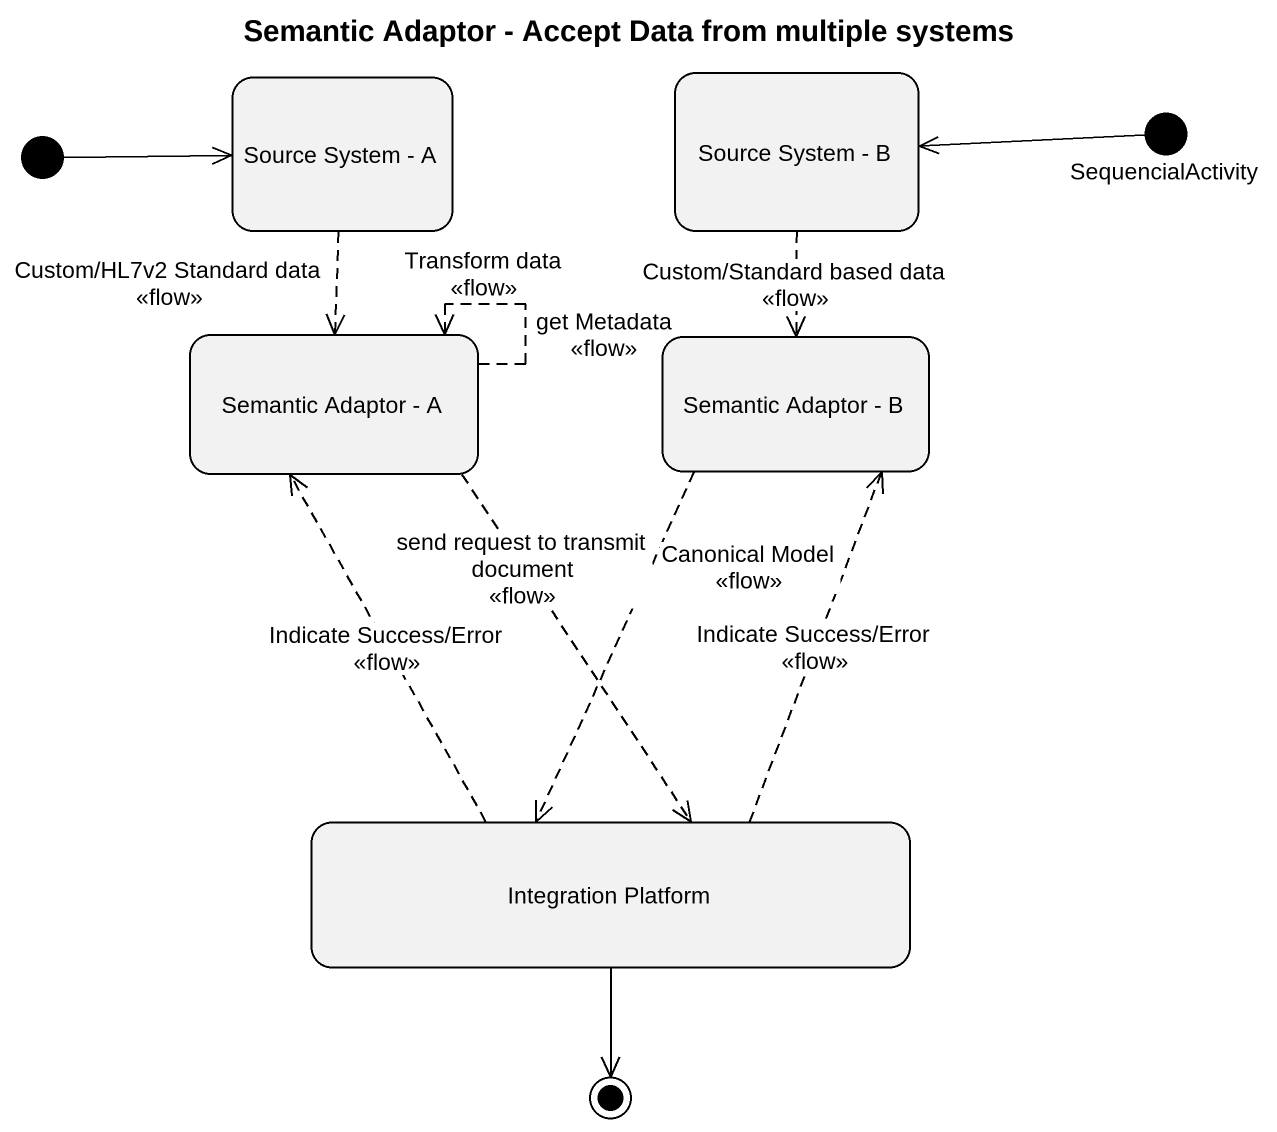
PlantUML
@startuml
title Semantic Adaptor - Accept Data from multiple systems
hide empty description
state "Source System - B" as Source_System_B
state initial1 <<start>>
state "Source System - A" as Source_System_A
state SequencialActivity <<start>>
state "Semantic Adaptor - A" as Semantic_Adaptor_A
state "Semantic Adaptor - B" as Semantic_Adaptor_B
state "Integration Platform" as Integration_Platform
Source_System_B -[dashed]-> Semantic_Adaptor_B : Custom/Standard based data\n<<flow>>
initial1 -right-> Source_System_A
Source_System_A -[dashed]-> Semantic_Adaptor_A : Custom/HL7v2 Standard data\n<<flow>>
SequencialActivity -left-> Source_System_B
Semantic_Adaptor_A -[dashed]-> Semantic_Adaptor_A : Transform data\n<<flow>>
Semantic_Adaptor_A -[dashed]-> Semantic_Adaptor_A : get Metadata\n<<flow>>
Semantic_Adaptor_A -[dashed]-> Integration_Platform : send request to transmit document\n<<flow>>
Semantic_Adaptor_B -[dashed]-> Integration_Platform : Canonical Model\n<<flow>>
Integration_Platform -up[dashed]-> Semantic_Adaptor_A : Indicate Success/Error\n<<flow>>
Integration_Platform -up[dashed]-> Semantic_Adaptor_B : Indicate Success/Error\n<<flow>>
Integration_Platform --> [*]
@enduml
